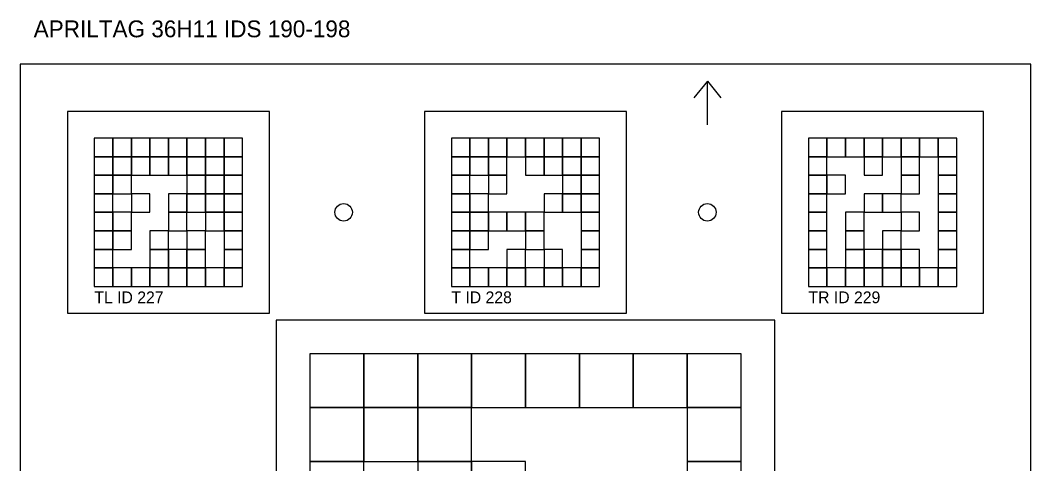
# Model space of a CAD drawing. Extents: x 0 to 1260, y -12 to 1580.
# Drawn here: x 640 to 940, y 501 to 633.1 of the extents above; entities that cross this region are included whole.
import ezdxf

# ---------------------------------------------------------------- set-up
doc = ezdxf.new("R2010")
doc.units = 0
for name, color, linetype in [('BLACK_POCKET', 7, 'CONTINUOUS'), ('CUT', 7, 'CONTINUOUS'), ('LABEL', 3, 'CONTINUOUS'), ('MOUNT_HOLE', 6, 'CONTINUOUS'), ('ORIENTATION', 7, 'CONTINUOUS'), ('QUIET_ZONE', 5, 'CONTINUOUS'), ('TAG_BOUNDARY', 8, 'CONTINUOUS')]:
    doc.layers.add(name, color=color, linetype=linetype)

msp = doc.modelspace()

# ---------------------------------------------------------------- linework, layer by layer
at = {"layer": 'BLACK_POCKET'}
for p, q in [((667.5, 598), (662, 598)), ((662, 598), (662, 592.5)), ((667.5, 592.5), (667.5, 598)), ((673, 598), (667.5, 598)), ((667.5, 598), (667.5, 592.5)), ((673, 592.5), (673, 598)), ((678.5, 598), (673, 598)), ((673, 598), (673, 592.5)), ((678.5, 592.5), (678.5, 598)), ((684, 598), (678.5, 598)), ((678.5, 598), (678.5, 592.5)), ((684, 592.5), (684, 598)), ((689.5, 598), (684, 598)), ((684, 598), (684, 592.5)), ((689.5, 592.5), (689.5, 598)), ((695, 598), (689.5, 598)), ((689.5, 598), (689.5, 592.5)), ((695, 592.5), (695, 598)), ((700.5, 598), (695, 598)), ((695, 598), (695, 592.5)), ((700.5, 592.5), (700.5, 598)), ((706, 598), (700.5, 598)), ((700.5, 598), (700.5, 592.5)), ((706, 592.5), (706, 598)), ((773.5, 598), (768, 598)), ((768, 598), (768, 592.5)), ((773.5, 592.5), (773.5, 598)), ((779, 598), (773.5, 598)), ((773.5, 598), (773.5, 592.5)), ((779, 592.5), (779, 598)), ((784.5, 598), (779, 598)), ((779, 598), (779, 592.5)), ((784.5, 592.5), (784.5, 598)), ((790, 598), (784.5, 598)), ((784.5, 598), (784.5, 592.5)), ((790, 592.5), (790, 598)), ((795.5, 598), (790, 598)), ((790, 598), (790, 592.5)), ((795.5, 592.5), (795.5, 598)), ((801, 598), (795.5, 598)), ((795.5, 598), (795.5, 592.5)), ((801, 592.5), (801, 598)), ((806.5, 598), (801, 598)), ((801, 598), (801, 592.5)), ((806.5, 592.5), (806.5, 598)), ((812, 598), (806.5, 598)), ((806.5, 598), (806.5, 592.5)), ((812, 592.5), (812, 598)), ((879.5, 598), (874, 598)), ((874, 598), (874, 592.5)), ((879.5, 592.5), (879.5, 598)), ((885, 598), (879.5, 598)), ((879.5, 598), (879.5, 592.5)), ((885, 592.5), (885, 598)), ((890.5, 598), (885, 598)), ((885, 598), (885, 592.5)), ((890.5, 592.5), (890.5, 598)), ((896, 598), (890.5, 598)), ((890.5, 598), (890.5, 592.5)), ((896, 592.5), (896, 598)), ((901.5, 598), (896, 598)), ((896, 598), (896, 592.5)), ((901.5, 592.5), (901.5, 598)), ((907, 598), (901.5, 598)), ((901.5, 598), (901.5, 592.5)), ((907, 592.5), (907, 598)), ((912.5, 598), (907, 598)), ((907, 598), (907, 592.5)), ((912.5, 592.5), (912.5, 598)), ((918, 598), (912.5, 598)), ((912.5, 598), (912.5, 592.5)), ((918, 592.5), (918, 598)), ((662, 592.5), (667.5, 592.5)), ((667.5, 592.5), (662, 592.5)), ((662, 592.5), (662, 587)), ((667.5, 592.5), (673, 592.5)), ((667.5, 587), (667.5, 592.5)), ((673, 592.5), (667.5, 592.5)), ((667.5, 592.5), (667.5, 587)), ((673, 592.5), (678.5, 592.5)), ((673, 587), (673, 592.5)), ((678.5, 592.5), (673, 592.5)), ((673, 592.5), (673, 587)), ((678.5, 592.5), (684, 592.5)), ((678.5, 587), (678.5, 592.5)), ((684, 592.5), (678.5, 592.5)), ((678.5, 592.5), (678.5, 587)), ((684, 592.5), (689.5, 592.5)), ((684, 587), (684, 592.5)), ((689.5, 592.5), (684, 592.5)), ((684, 592.5), (684, 587)), ((689.5, 592.5), (695, 592.5)), ((689.5, 587), (689.5, 592.5)), ((695, 592.5), (689.5, 592.5)), ((689.5, 592.5), (689.5, 587)), ((695, 592.5), (700.5, 592.5)), ((695, 587), (695, 592.5)), ((700.5, 592.5), (695, 592.5)), ((695, 592.5), (695, 587)), ((700.5, 592.5), (706, 592.5)), ((700.5, 587), (700.5, 592.5)), ((706, 592.5), (700.5, 592.5)), ((700.5, 592.5), (700.5, 587)), ((706, 587), (706, 592.5)), ((768, 592.5), (773.5, 592.5)), ((773.5, 592.5), (768, 592.5)), ((768, 592.5), (768, 587)), ((773.5, 592.5), (779, 592.5)), ((773.5, 587), (773.5, 592.5)), ((779, 592.5), (773.5, 592.5)), ((773.5, 592.5), (773.5, 587)), ((779, 592.5), (784.5, 592.5)), ((779, 587), (779, 592.5)), ((784.5, 592.5), (779, 592.5)), ((779, 592.5), (779, 587)), ((784.5, 592.5), (790, 592.5)), ((784.5, 587), (784.5, 592.5)), ((790, 592.5), (795.5, 592.5)), ((795.5, 592.5), (790, 592.5)), ((790, 592.5), (790, 587)), ((795.5, 592.5), (801, 592.5)), ((795.5, 587), (795.5, 592.5)), ((801, 592.5), (795.5, 592.5)), ((795.5, 592.5), (795.5, 587)), ((801, 592.5), (806.5, 592.5)), ((801, 587), (801, 592.5)), ((806.5, 592.5), (801, 592.5)), ((801, 592.5), (801, 587)), ((806.5, 592.5), (812, 592.5)), ((806.5, 587), (806.5, 592.5)), ((812, 592.5), (806.5, 592.5)), ((806.5, 592.5), (806.5, 587)), ((812, 587), (812, 592.5)), ((874, 592.5), (879.5, 592.5)), ((879.5, 592.5), (874, 592.5)), ((874, 592.5), (874, 587)), ((879.5, 592.5), (885, 592.5)), ((879.5, 587), (879.5, 592.5)), ((885, 592.5), (890.5, 592.5)), ((890.5, 592.5), (896, 592.5)), ((896, 592.5), (890.5, 592.5)), ((890.5, 592.5), (890.5, 587)), ((896, 592.5), (901.5, 592.5)), ((896, 587), (896, 592.5)), ((901.5, 592.5), (907, 592.5)), ((907, 592.5), (901.5, 592.5)), ((901.5, 592.5), (901.5, 587)), ((907, 592.5), (912.5, 592.5)), ((907, 587), (907, 592.5)), ((912.5, 592.5), (918, 592.5)), ((918, 592.5), (912.5, 592.5)), ((912.5, 592.5), (912.5, 587)), ((918, 587), (918, 592.5)), ((662, 587), (667.5, 587)), ((667.5, 587), (662, 587)), ((662, 587), (662, 581.5)), ((667.5, 587), (673, 587)), ((667.5, 581.5), (667.5, 587)), ((673, 587), (667.5, 587)), ((667.5, 587), (667.5, 581.5)), ((673, 587), (678.5, 587)), ((673, 581.5), (673, 587)), ((678.5, 587), (684, 587)), ((684, 587), (689.5, 587)), ((689.5, 587), (695, 587)), ((695, 587), (689.5, 587)), ((689.5, 587), (689.5, 581.5)), ((695, 587), (700.5, 587)), ((695, 581.5), (695, 587)), ((700.5, 587), (695, 587)), ((695, 587), (695, 581.5)), ((700.5, 587), (706, 587)), ((700.5, 581.5), (700.5, 587)), ((706, 587), (700.5, 587)), ((700.5, 587), (700.5, 581.5)), ((706, 581.5), (706, 587)), ((768, 587), (773.5, 587)), ((773.5, 587), (768, 587)), ((768, 587), (768, 581.5)), ((773.5, 587), (779, 587)), ((773.5, 581.5), (773.5, 587)), ((779, 587), (784.5, 587)), ((784.5, 587), (779, 587)), ((779, 587), (779, 581.5)), ((784.5, 581.5), (784.5, 587)), ((790, 587), (795.5, 587)), ((795.5, 587), (801, 587)), ((801, 587), (806.5, 587)), ((806.5, 587), (801, 587)), ((801, 587), (801, 581.5)), ((806.5, 587), (812, 587)), ((806.5, 581.5), (806.5, 587)), ((812, 587), (806.5, 587)), ((806.5, 587), (806.5, 581.5)), ((812, 581.5), (812, 587)), ((874, 587), (879.5, 587)), ((879.5, 587), (874, 587)), ((874, 587), (874, 581.5)), ((879.5, 581.5), (879.5, 587)), ((885, 587), (879.5, 587)), ((879.5, 587), (879.5, 581.5)), ((885, 581.5), (885, 587)), ((890.5, 587), (896, 587)), ((901.5, 587), (907, 587)), ((907, 587), (901.5, 587)), ((901.5, 587), (901.5, 581.5)), ((907, 581.5), (907, 587)), ((912.5, 587), (918, 587)), ((918, 587), (912.5, 587)), ((912.5, 587), (912.5, 581.5)), ((918, 581.5), (918, 587)), ((662, 581.5), (667.5, 581.5)), ((667.5, 581.5), (662, 581.5)), ((662, 581.5), (662, 576)), ((667.5, 581.5), (673, 581.5)), ((667.5, 576), (667.5, 581.5)), ((678.5, 581.5), (673, 581.5)), ((673, 581.5), (673, 576)), ((678.5, 576), (678.5, 581.5)), ((689.5, 581.5), (684, 581.5)), ((684, 581.5), (684, 576)), ((689.5, 581.5), (695, 581.5)), ((689.5, 576), (689.5, 581.5)), ((695, 581.5), (689.5, 581.5)), ((689.5, 581.5), (689.5, 576)), ((695, 581.5), (700.5, 581.5)), ((695, 576), (695, 581.5)), ((700.5, 581.5), (695, 581.5)), ((695, 581.5), (695, 576)), ((700.5, 581.5), (706, 581.5)), ((700.5, 576), (700.5, 581.5)), ((706, 581.5), (700.5, 581.5)), ((700.5, 581.5), (700.5, 576)), ((706, 576), (706, 581.5)), ((768, 581.5), (773.5, 581.5)), ((773.5, 581.5), (768, 581.5)), ((768, 581.5), (768, 576)), ((773.5, 576), (773.5, 581.5)), ((779, 581.5), (773.5, 581.5)), ((773.5, 581.5), (773.5, 576)), ((779, 581.5), (784.5, 581.5)), ((779, 576), (779, 581.5)), ((801, 581.5), (795.5, 581.5)), ((795.5, 581.5), (795.5, 576)), ((801, 581.5), (806.5, 581.5)), ((801, 576), (801, 581.5)), ((806.5, 581.5), (801, 581.5)), ((801, 581.5), (801, 576)), ((806.5, 581.5), (812, 581.5)), ((806.5, 576), (806.5, 581.5)), ((812, 581.5), (806.5, 581.5)), ((806.5, 581.5), (806.5, 576)), ((812, 576), (812, 581.5)), ((874, 581.5), (879.5, 581.5)), ((879.5, 581.5), (874, 581.5)), ((874, 581.5), (874, 576)), ((879.5, 581.5), (885, 581.5)), ((879.5, 576), (879.5, 581.5)), ((896, 581.5), (890.5, 581.5)), ((890.5, 581.5), (890.5, 576)), ((896, 576), (896, 581.5)), ((901.5, 581.5), (896, 581.5)), ((896, 581.5), (896, 576)), ((901.5, 581.5), (907, 581.5)), ((901.5, 576), (901.5, 581.5)), ((912.5, 581.5), (918, 581.5)), ((918, 581.5), (912.5, 581.5)), ((912.5, 581.5), (912.5, 576)), ((918, 576), (918, 581.5)), ((662, 576), (667.5, 576)), ((667.5, 576), (662, 576)), ((662, 576), (662, 570.5)), ((667.5, 570.5), (667.5, 576)), ((673, 576), (667.5, 576)), ((667.5, 576), (667.5, 570.5)), ((673, 576), (678.5, 576)), ((673, 570.5), (673, 576)), ((684, 576), (689.5, 576)), ((689.5, 576), (684, 576)), ((684, 576), (684, 570.5)), ((689.5, 576), (695, 576)), ((689.5, 570.5), (689.5, 576)), ((695, 576), (700.5, 576)), ((700.5, 576), (695, 576)), ((695, 576), (695, 570.5)), ((700.5, 576), (706, 576)), ((700.5, 570.5), (700.5, 576)), ((706, 576), (700.5, 576)), ((700.5, 576), (700.5, 570.5)), ((706, 570.5), (706, 576)), ((768, 576), (773.5, 576)), ((773.5, 576), (768, 576)), ((768, 576), (768, 570.5)), ((773.5, 576), (779, 576)), ((773.5, 570.5), (773.5, 576)), ((779, 576), (773.5, 576)), ((773.5, 576), (773.5, 570.5)), ((779, 570.5), (779, 576)), ((784.5, 576), (779, 576)), ((779, 576), (779, 570.5)), ((784.5, 570.5), (784.5, 576)), ((790, 576), (784.5, 576)), ((784.5, 576), (784.5, 570.5)), ((790, 570.5), (790, 576)), ((795.5, 576), (790, 576)), ((790, 576), (790, 570.5)), ((795.5, 576), (801, 576)), ((795.5, 570.5), (795.5, 576)), ((801, 576), (806.5, 576)), ((806.5, 576), (812, 576)), ((812, 576), (806.5, 576)), ((806.5, 576), (806.5, 570.5)), ((812, 570.5), (812, 576)), ((874, 576), (879.5, 576)), ((879.5, 576), (874, 576)), ((874, 576), (874, 570.5)), ((879.5, 570.5), (879.5, 576)), ((890.5, 576), (885, 576)), ((885, 576), (885, 570.5)), ((890.5, 576), (896, 576)), ((890.5, 570.5), (890.5, 576)), ((896, 576), (901.5, 576)), ((907, 576), (901.5, 576)), ((901.5, 576), (901.5, 570.5)), ((907, 570.5), (907, 576)), ((912.5, 576), (918, 576)), ((918, 576), (912.5, 576)), ((912.5, 576), (912.5, 570.5)), ((918, 570.5), (918, 576)), ((662, 570.5), (667.5, 570.5)), ((667.5, 570.5), (662, 570.5)), ((662, 570.5), (662, 565)), ((667.5, 570.5), (673, 570.5)), ((667.5, 565), (667.5, 570.5)), ((673, 570.5), (667.5, 570.5)), ((667.5, 570.5), (667.5, 565)), ((673, 565), (673, 570.5)), ((684, 570.5), (678.5, 570.5)), ((678.5, 570.5), (678.5, 565)), ((684, 570.5), (689.5, 570.5)), ((684, 565), (684, 570.5)), ((695, 570.5), (689.5, 570.5)), ((689.5, 570.5), (689.5, 565)), ((695, 570.5), (700.5, 570.5)), ((695, 565), (695, 570.5)), ((700.5, 570.5), (706, 570.5)), ((706, 570.5), (700.5, 570.5)), ((700.5, 570.5), (700.5, 565)), ((706, 565), (706, 570.5)), ((768, 570.5), (773.5, 570.5)), ((773.5, 570.5), (768, 570.5)), ((768, 570.5), (768, 565)), ((773.5, 570.5), (779, 570.5)), ((773.5, 565), (773.5, 570.5)), ((779, 570.5), (773.5, 570.5)), ((773.5, 570.5), (773.5, 565)), ((779, 570.5), (784.5, 570.5)), ((779, 565), (779, 570.5)), ((784.5, 570.5), (790, 570.5)), ((790, 570.5), (795.5, 570.5)), ((795.5, 570.5), (790, 570.5)), ((790, 570.5), (790, 565)), ((795.5, 565), (795.5, 570.5)), ((806.5, 570.5), (812, 570.5)), ((812, 570.5), (806.5, 570.5)), ((806.5, 570.5), (806.5, 565)), ((812, 565), (812, 570.5)), ((874, 570.5), (879.5, 570.5)), ((879.5, 570.5), (874, 570.5)), ((874, 570.5), (874, 565)), ((879.5, 565), (879.5, 570.5)), ((885, 570.5), (890.5, 570.5)), ((890.5, 570.5), (885, 570.5)), ((885, 570.5), (885, 565)), ((890.5, 565), (890.5, 570.5)), ((901.5, 570.5), (896, 570.5)), ((896, 570.5), (896, 565)), ((901.5, 570.5), (907, 570.5)), ((901.5, 565), (901.5, 570.5)), ((912.5, 570.5), (918, 570.5)), ((918, 570.5), (912.5, 570.5)), ((912.5, 570.5), (912.5, 565)), ((918, 565), (918, 570.5)), ((662, 565), (667.5, 565)), ((667.5, 565), (662, 565)), ((662, 565), (662, 559.5)), ((667.5, 565), (673, 565)), ((667.5, 559.5), (667.5, 565)), ((678.5, 565), (684, 565)), ((684, 565), (678.5, 565)), ((678.5, 565), (678.5, 559.5)), ((684, 559.5), (684, 565)), ((689.5, 565), (684, 565)), ((684, 565), (684, 559.5)), ((689.5, 565), (695, 565)), ((689.5, 559.5), (689.5, 565)), ((695, 565), (689.5, 565)), ((689.5, 565), (689.5, 559.5)), ((695, 559.5), (695, 565)), ((700.5, 565), (706, 565)), ((706, 565), (700.5, 565)), ((700.5, 565), (700.5, 559.5)), ((706, 559.5), (706, 565)), ((768, 565), (773.5, 565)), ((773.5, 565), (768, 565)), ((768, 565), (768, 559.5)), ((773.5, 565), (779, 565)), ((773.5, 559.5), (773.5, 565)), ((790, 565), (784.5, 565)), ((784.5, 565), (784.5, 559.5)), ((790, 565), (795.5, 565)), ((790, 559.5), (790, 565)), ((801, 565), (795.5, 565)), ((795.5, 565), (795.5, 559.5)), ((801, 559.5), (801, 565)), ((806.5, 565), (812, 565)), ((812, 565), (806.5, 565)), ((806.5, 565), (806.5, 559.5)), ((812, 559.5), (812, 565)), ((874, 565), (879.5, 565)), ((879.5, 565), (874, 565)), ((874, 565), (874, 559.5)), ((879.5, 559.5), (879.5, 565)), ((885, 565), (890.5, 565)), ((890.5, 565), (885, 565)), ((885, 565), (885, 559.5)), ((890.5, 559.5), (890.5, 565)), ((896, 565), (890.5, 565)), ((890.5, 565), (890.5, 559.5)), ((896, 565), (901.5, 565)), ((896, 559.5), (896, 565)), ((901.5, 565), (896, 565)), ((896, 565), (896, 559.5)), ((901.5, 559.5), (901.5, 565)), ((907, 565), (901.5, 565)), ((901.5, 565), (901.5, 559.5)), ((907, 559.5), (907, 565)), ((912.5, 565), (918, 565)), ((918, 565), (912.5, 565)), ((912.5, 565), (912.5, 559.5)), ((918, 559.5), (918, 565)), ((662, 559.5), (667.5, 559.5)), ((667.5, 559.5), (662, 559.5)), ((662, 559.5), (662, 554)), ((667.5, 554), (667.5, 559.5)), ((673, 559.5), (667.5, 559.5)), ((667.5, 559.5), (667.5, 554)), ((673, 554), (673, 559.5)), ((678.5, 559.5), (673, 559.5)), ((673, 559.5), (673, 554)), ((678.5, 559.5), (684, 559.5)), ((678.5, 554), (678.5, 559.5)), ((684, 559.5), (678.5, 559.5)), ((678.5, 559.5), (678.5, 554)), ((684, 559.5), (689.5, 559.5)), ((684, 554), (684, 559.5)), ((689.5, 559.5), (684, 559.5)), ((684, 559.5), (684, 554)), ((689.5, 559.5), (695, 559.5)), ((689.5, 554), (689.5, 559.5)), ((695, 559.5), (689.5, 559.5)), ((689.5, 559.5), (689.5, 554)), ((695, 554), (695, 559.5)), ((700.5, 559.5), (695, 559.5)), ((695, 559.5), (695, 554)), ((700.5, 559.5), (706, 559.5)), ((700.5, 554), (700.5, 559.5)), ((706, 559.5), (700.5, 559.5)), ((700.5, 559.5), (700.5, 554)), ((706, 554), (706, 559.5)), ((768, 559.5), (773.5, 559.5)), ((773.5, 559.5), (768, 559.5)), ((768, 559.5), (768, 554)), ((773.5, 554), (773.5, 559.5)), ((779, 559.5), (773.5, 559.5)), ((773.5, 559.5), (773.5, 554)), ((779, 554), (779, 559.5)), ((784.5, 559.5), (779, 559.5)), ((779, 559.5), (779, 554)), ((784.5, 559.5), (790, 559.5)), ((784.5, 554), (784.5, 559.5)), ((790, 559.5), (784.5, 559.5)), ((784.5, 559.5), (784.5, 554)), ((790, 554), (790, 559.5)), ((795.5, 559.5), (790, 559.5)), ((790, 559.5), (790, 554)), ((795.5, 559.5), (801, 559.5)), ((795.5, 554), (795.5, 559.5)), ((801, 559.5), (795.5, 559.5)), ((795.5, 559.5), (795.5, 554)), ((801, 554), (801, 559.5)), ((806.5, 559.5), (801, 559.5)), ((801, 559.5), (801, 554)), ((806.5, 559.5), (812, 559.5)), ((806.5, 554), (806.5, 559.5)), ((812, 559.5), (806.5, 559.5)), ((806.5, 559.5), (806.5, 554)), ((812, 554), (812, 559.5)), ((874, 559.5), (879.5, 559.5)), ((879.5, 559.5), (874, 559.5)), ((874, 559.5), (874, 554)), ((879.5, 554), (879.5, 559.5)), ((885, 559.5), (879.5, 559.5)), ((879.5, 559.5), (879.5, 554)), ((885, 559.5), (890.5, 559.5)), ((885, 554), (885, 559.5)), ((890.5, 559.5), (885, 559.5)), ((885, 559.5), (885, 554)), ((890.5, 559.5), (896, 559.5)), ((890.5, 554), (890.5, 559.5)), ((896, 559.5), (890.5, 559.5)), ((890.5, 559.5), (890.5, 554)), ((896, 559.5), (901.5, 559.5)), ((896, 554), (896, 559.5)), ((901.5, 559.5), (896, 559.5)), ((896, 559.5), (896, 554)), ((901.5, 559.5), (907, 559.5)), ((901.5, 554), (901.5, 559.5)), ((907, 559.5), (901.5, 559.5)), ((901.5, 559.5), (901.5, 554)), ((907, 554), (907, 559.5)), ((912.5, 559.5), (907, 559.5)), ((907, 559.5), (907, 554)), ((912.5, 559.5), (918, 559.5)), ((912.5, 554), (912.5, 559.5)), ((918, 559.5), (912.5, 559.5)), ((912.5, 559.5), (912.5, 554)), ((918, 554), (918, 559.5)), ((662, 554), (667.5, 554)), ((667.5, 554), (673, 554)), ((673, 554), (678.5, 554)), ((678.5, 554), (684, 554)), ((684, 554), (689.5, 554)), ((689.5, 554), (695, 554)), ((695, 554), (700.5, 554)), ((700.5, 554), (706, 554)), ((768, 554), (773.5, 554)), ((773.5, 554), (779, 554)), ((779, 554), (784.5, 554)), ((784.5, 554), (790, 554)), ((790, 554), (795.5, 554)), ((795.5, 554), (801, 554)), ((801, 554), (806.5, 554)), ((806.5, 554), (812, 554)), ((874, 554), (879.5, 554)), ((879.5, 554), (885, 554)), ((885, 554), (890.5, 554)), ((890.5, 554), (896, 554)), ((896, 554), (901.5, 554)), ((901.5, 554), (907, 554)), ((907, 554), (912.5, 554)), ((912.5, 554), (918, 554)), ((742, 534), (726, 534)), ((726, 534), (726, 518)), ((742, 518), (742, 534)), ((758, 534), (742, 534)), ((742, 534), (742, 518)), ((758, 518), (758, 534)), ((774, 534), (758, 534)), ((758, 534), (758, 518)), ((774, 518), (774, 534)), ((790, 534), (774, 534)), ((774, 534), (774, 518)), ((790, 518), (790, 534)), ((806, 534), (790, 534)), ((790, 534), (790, 518)), ((806, 518), (806, 534)), ((822, 534), (806, 534)), ((806, 534), (806, 518)), ((822, 518), (822, 534)), ((838, 534), (822, 534)), ((822, 534), (822, 518)), ((838, 518), (838, 534)), ((854, 534), (838, 534)), ((838, 534), (838, 518)), ((854, 518), (854, 534)), ((726, 518), (742, 518)), ((742, 518), (726, 518)), ((726, 518), (726, 502)), ((742, 518), (758, 518)), ((742, 502), (742, 518)), ((758, 518), (742, 518)), ((742, 518), (742, 502)), ((758, 518), (774, 518)), ((758, 502), (758, 518)), ((774, 518), (758, 518)), ((758, 518), (758, 502)), ((774, 518), (790, 518)), ((774, 502), (774, 518)), ((790, 518), (806, 518)), ((806, 518), (822, 518)), ((822, 518), (838, 518)), ((838, 518), (854, 518)), ((854, 518), (838, 518)), ((838, 518), (838, 502)), ((854, 502), (854, 518)), ((726, 502), (742, 502)), ((742, 502), (726, 502)), ((726, 502), (726, 486)), ((742, 502), (758, 502)), ((742, 486), (742, 502)), ((758, 502), (774, 502)), ((774, 502), (758, 502)), ((758, 502), (758, 486)), ((774, 486), (774, 502)), ((790, 502), (774, 502)), ((774, 502), (774, 486)), ((790, 486), (790, 502)), ((838, 502), (854, 502)), ((854, 502), (838, 502)), ((838, 502), (838, 486)), ((854, 486), (854, 502))]:
    msp.add_line(p, q, dxfattribs=at)
at = {"layer": 'CUT'}
for p, q in [((940, 620), (640, 620)), ((640, 620), (640, 320)), ((940, 320), (940, 620))]:
    msp.add_line(p, q, dxfattribs=at)
at = {"layer": 'MOUNT_HOLE'}
for centre in [(736, 576), (844, 576)]:
    msp.add_circle(centre, 2.6, dxfattribs=at)
at = {"layer": 'ORIENTATION'}
for p, q in [((844, 615), (840, 610)), ((844, 602), (844, 615)), ((844, 615), (848, 610))]:
    msp.add_line(p, q, dxfattribs=at)
at = {"layer": 'QUIET_ZONE'}
for p, q in [((714, 606), (654, 606)), ((654, 606), (654, 546)), ((714, 546), (714, 606)), ((820, 606), (760, 606)), ((760, 606), (760, 546)), ((820, 546), (820, 606)), ((926, 606), (866, 606)), ((866, 606), (866, 546)), ((926, 546), (926, 606)), ((654, 546), (714, 546)), ((760, 546), (820, 546)), ((866, 546), (926, 546)), ((864, 544), (716, 544)), ((716, 544), (716, 396)), ((864, 396), (864, 544))]:
    msp.add_line(p, q, dxfattribs=at)
at = {"layer": 'TAG_BOUNDARY'}
for p, q in [((706, 598), (662, 598)), ((662, 598), (662, 554)), ((706, 554), (706, 598)), ((812, 598), (768, 598)), ((768, 598), (768, 554)), ((812, 554), (812, 598)), ((918, 598), (874, 598)), ((874, 598), (874, 554)), ((918, 554), (918, 598)), ((662, 554), (706, 554)), ((768, 554), (812, 554)), ((874, 554), (918, 554)), ((854, 534), (726, 534)), ((726, 534), (726, 406)), ((854, 406), (854, 534))]:
    msp.add_line(p, q, dxfattribs=at)

# ---------------------------------------------------------------- texts
at = {"layer": 'LABEL'}
for s, height, p in [('APRILTAG 36H11 IDS 190-198', 5, (644, 628)), ('TL ID 227', 3.5, (662, 549)), ('T ID 228', 3.5, (768, 549)), ('TR ID 229', 3.5, (874, 549))]:
    msp.add_text(s, height=height, dxfattribs=at).set_placement(p)

doc.saveas('drawing.dxf')
